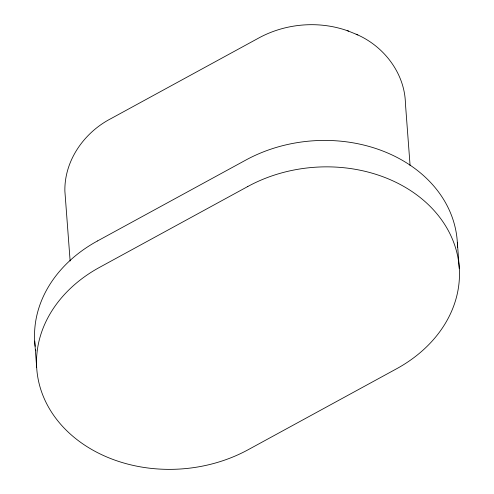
<?xml version="1.0" encoding="UTF-8"?>
<svg xmlns="http://www.w3.org/2000/svg" width="494" height="494" viewBox="0 0 494 494"><rect width="100%" height="100%" fill="white"/><g stroke="black" fill="none" stroke-linecap="round" stroke-linejoin="round"><path stroke-width="0.74" d="M97.534 240.942L245.845 160.056A137.462 110.644 -4.3 0 1 385.894 152.251A137.462 110.644 -4.3 0 1 457.487 247.537M348.597 31.147C319.754 20.575 286.501 23.138 259.449 37.63L111.144 118.517C84.369 132.256 64.288 160.389 64.875 191.104L70.129 260.993M356.155 34.234C383.622 45.831 404.808 73.137 405.426 103.468L410.1 165.675M347.183 30.572L357.854 34.926M457.327 242.27L459.315 268.705M34.685 341.07L36.673 367.511M35.803 350.789A137.462 110.644 -4.3 0 1 35.562 349.301M35.154 346.319A137.462 110.644 -4.3 0 1 97.534 240.942M247.827 186.491L99.522 267.377A137.462 110.644 -4.3 0 0 58.36 421.53A137.462 110.644 -4.3 0 0 248.155 449.725L396.466 368.839A137.462 110.644 -4.3 0 0 437.628 214.68A137.462 110.644 -4.3 0 0 247.827 186.491"/></g></svg>
